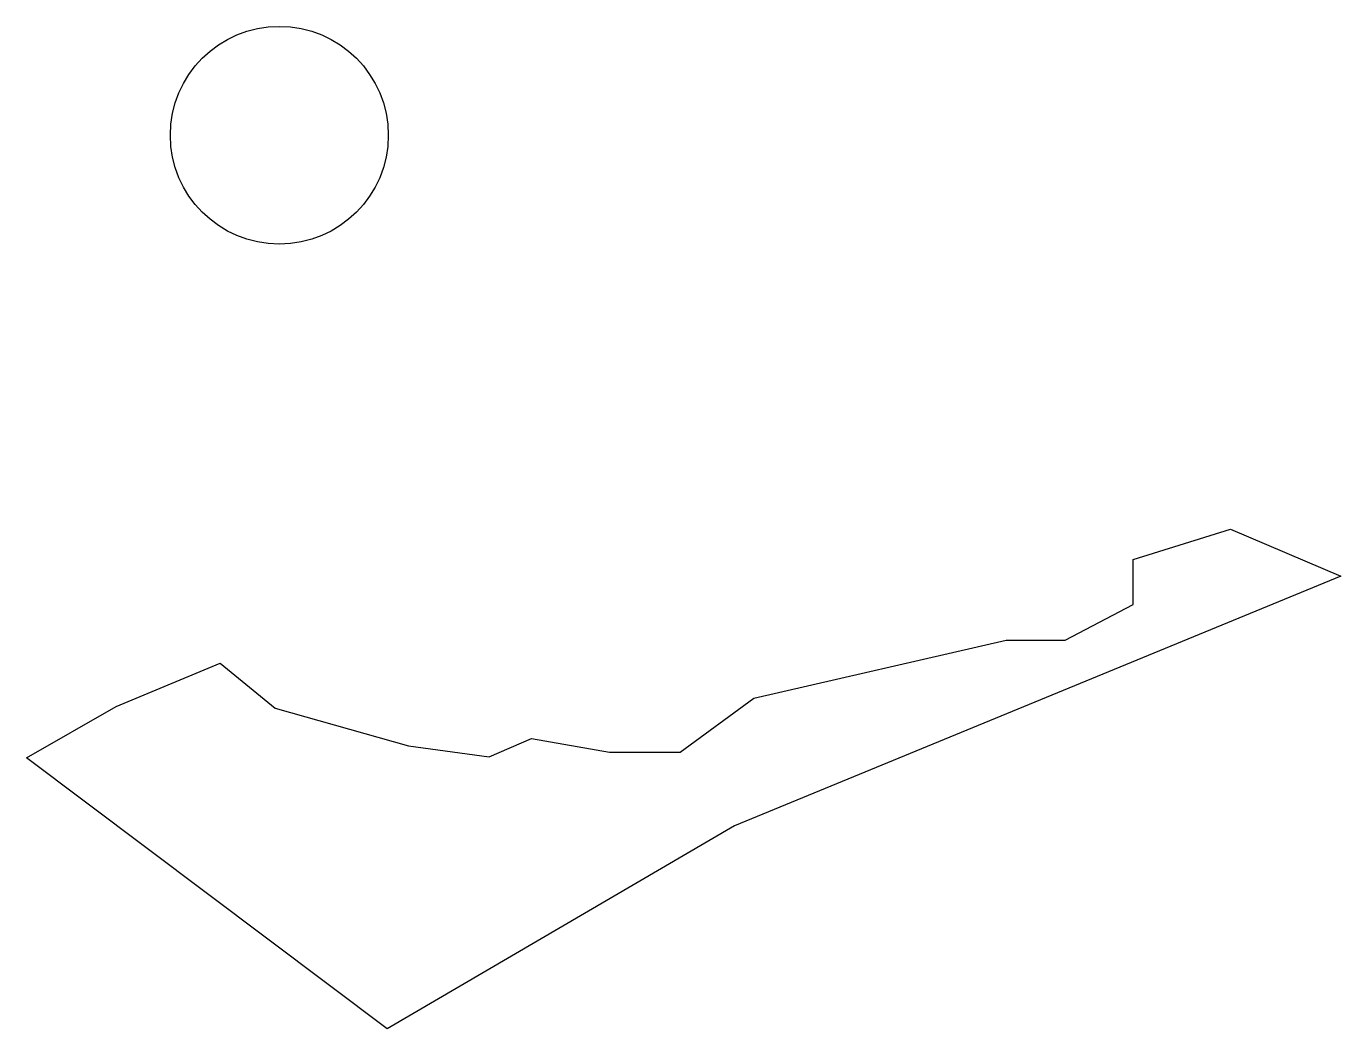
# Model space of a CAD drawing. Header units: millimetres. Extents: x -683 to 624, y -507 to 490.
import ezdxf

# ---------------------------------------------------------------- set-up
doc = ezdxf.new("R2010")
doc.units = ezdxf.units.MM

msp = doc.modelspace()

# ---------------------------------------------------------------- linework, layer by layer
msp.add_lwpolyline([(417.4, -84.7), (417.4, -40), (514.2, -9.9), (623.7, -56.4), (21, -304.7), (-324.2, -506.5), (-683, -237.2), (-593.6, -186.1), (-490.4, -143.2), (-435.6, -187.9), (-303.2, -225.3), (-222.8, -236.3), (-180.8, -218), (-103.2, -231.7), (-32.9, -231.7), (40.2, -177.8), (291.3, -120.3), (349.8, -120.3)], close=True)
msp.add_circle((-431.5, 381.8), 108.3)

doc.saveas('drawing.dxf')
